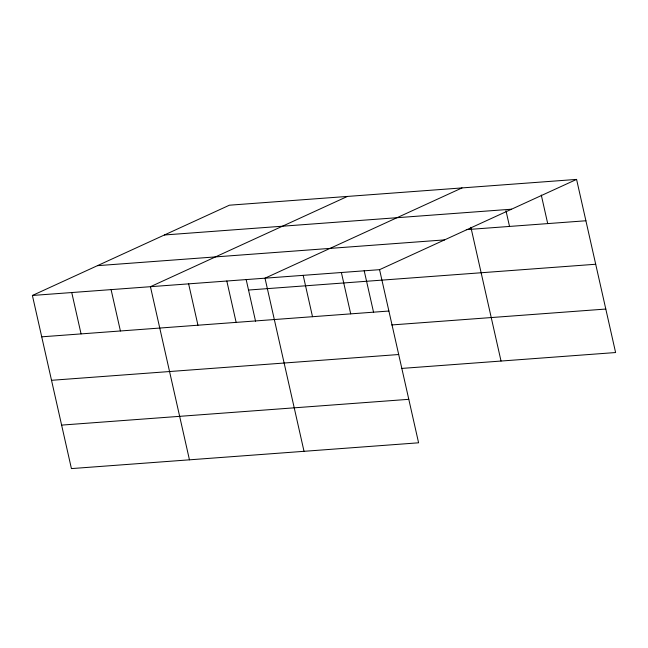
<?xml version="1.0" encoding="UTF-8"?>
<svg xmlns="http://www.w3.org/2000/svg" width="648" height="648" viewBox="0 0 648 648"><rect width="100%" height="100%" fill="white"/><g stroke="black" fill="none" stroke-linecap="round" stroke-linejoin="round"><path stroke-width="0.97" d="M576.582 179.407L379.574 269.673L418.592 442.803L71.418 468.593L32.4 295.464L229.408 205.197L576.582 179.407L615.6 352.536L401.541 368.437M347.45 196.425L150.441 286.7L189.451 459.829M462.016 187.92L265.008 278.186L304.025 451.316M164.398 234.981L511.572 209.199M466.309 229.643L585.905 220.766M97.411 265.672L444.585 239.89M32.4 295.464L379.574 269.673M248.532 290.037L595.706 264.246M41.723 336.822L388.889 311.032M391.74 324.948L605.799 309.047M51.516 380.303L398.69 354.521M61.617 425.104L408.791 399.322M541.283 195.04L547.714 223.601M505.975 210.681L509.522 226.436M470.894 227.302L501.034 361.049M364.176 270.637L373.596 312.433M341.383 272.516L350.706 313.867M303.191 275.351L312.514 316.702M246.135 279.41L255.555 321.206M226.816 281.021L236.139 322.38M188.625 283.856L197.948 325.215M111.092 289.616L120.415 330.974M71.75 292.54L81.065 333.898"/></g></svg>
